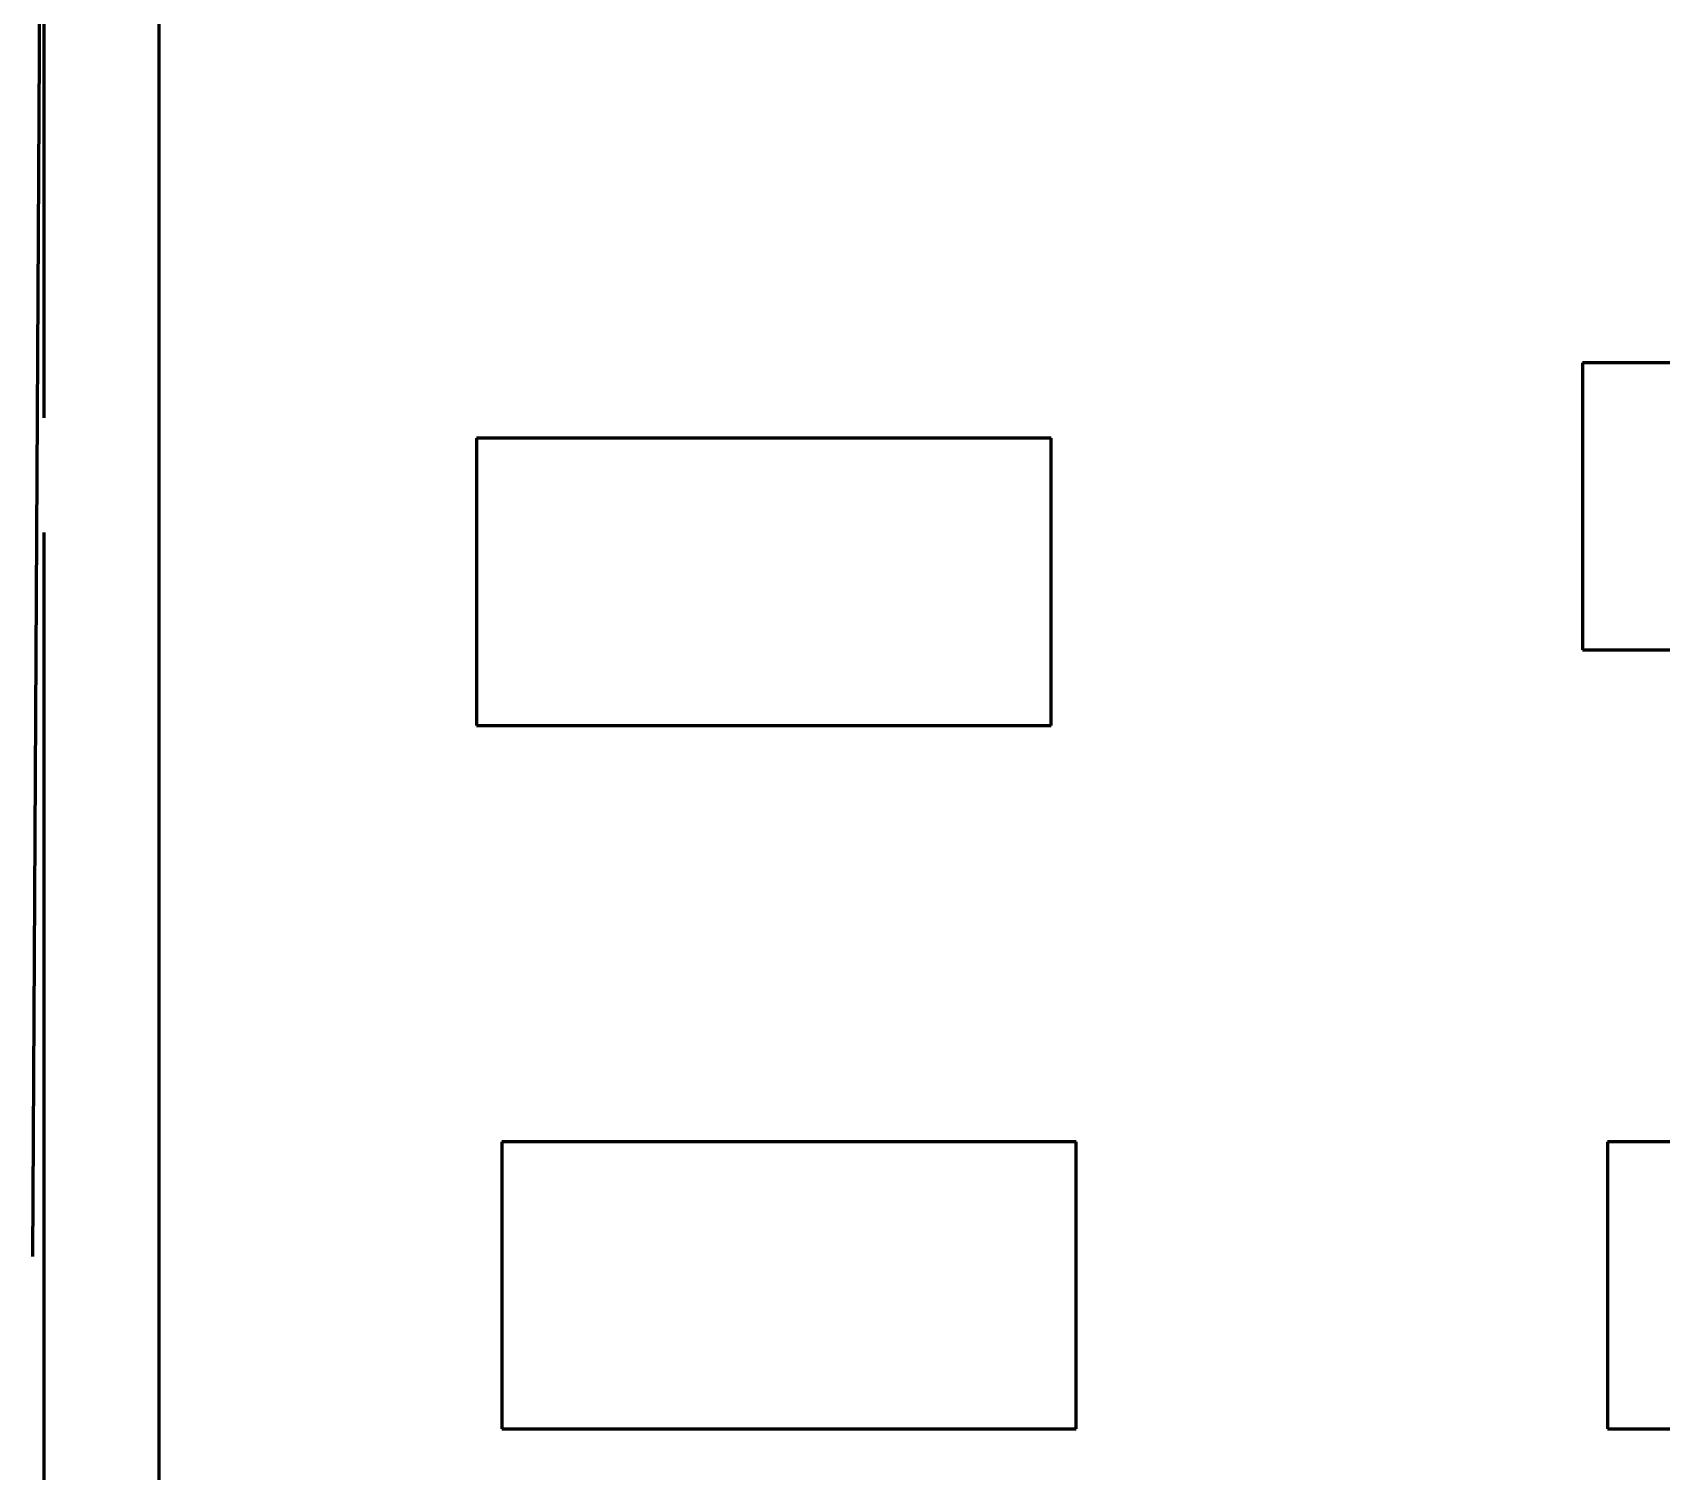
# Model space of a CAD drawing. Extents: x 0 to 297, y 0 to 292.
# Drawn here: x 94.05 to 101.14, y 103.58 to 109.84 of the extents above; entities that cross this region are included whole.
import ezdxf

# ---------------------------------------------------------------- set-up
doc = ezdxf.new("R2010")
doc.units = 0
doc.header["$MEASUREMENT"] = 0
doc.linetypes.add('K5LT_BASIC', pattern=[0])
doc.layers.add('Системный слой', color=7, linetype='Continuous')

# ---------------------------------------------------------------- blocks, each defined once
blk = doc.blocks.new('*U')
at = {"layer": 'Системный слой', "linetype": 'K5LT_BASIC', "lineweight": 60}
for p, q in [((103.2959, 108.4041), (100.7959, 108.4041)), ((100.7959, 108.4041), (100.7959, 107.1541)), ((98.4833, 108.076), (95.9833, 108.076)), ((95.9833, 108.076), (95.9833, 106.826)), ((98.4833, 106.826), (98.4833, 108.076)), ((100.7959, 107.1541), (103.2959, 107.1541)), ((95.9833, 106.826), (98.4833, 106.826)), ((98.5926, 105.0134), (96.0926, 105.0134)), ((96.0926, 105.0134), (96.0926, 103.7634)), ((98.5926, 103.7634), (98.5926, 105.0134)), ((103.4053, 105.0134), (100.9053, 105.0134)), ((100.9053, 105.0134), (100.9053, 103.7634)), ((96.0926, 103.7634), (98.5926, 103.7634)), ((100.9053, 103.7634), (103.4053, 103.7634))]:
    blk.add_line(p, q, dxfattribs=at)

msp = doc.modelspace()

# ---------------------------------------------------------------- linework, layer by layer
at = {"layer": 'Системный слой', "linetype": 'K5LT_BASIC', "lineweight": 60}
for p, q in [((94.0996, 113.6064), (94.0508, 104.5132)), ((94.0996, 113.6064), (94.0996, 108.1654)), ((94.6, 113.6064), (94.6, 102.1064)), ((94.0996, 107.6658), (94.0996, 102.1064))]:
    msp.add_line(p, q, dxfattribs=at)

# ---------------------------------------------------------------- block references
at = {"layer": 'Системный слой'}
msp.add_blockref('*U', (0, 0), dxfattribs=at)
msp.add_blockref('*U', (0, 0), dxfattribs=at)
msp.add_blockref('*U', (0, 0), dxfattribs=at)
msp.add_blockref('*U', (0, 0), dxfattribs=at)
msp.add_blockref('*U', (0, 0), dxfattribs=at)
msp.add_blockref('*U', (0, 0), dxfattribs=at)
msp.add_blockref('*U', (0, 0), dxfattribs=at)
msp.add_blockref('*U', (0, 0), dxfattribs=at)
msp.add_blockref('*U', (0, 0), dxfattribs=at)
msp.add_blockref('*U', (0, 0), dxfattribs=at)
msp.add_blockref('*U', (0, 0), dxfattribs=at)
msp.add_blockref('*U', (0, 0), dxfattribs=at)
msp.add_blockref('*U', (0, 0), dxfattribs=at)
msp.add_blockref('*U', (0, 0), dxfattribs=at)
msp.add_blockref('*U', (0, 0), dxfattribs=at)
msp.add_blockref('*U', (0, 0), dxfattribs=at)
msp.add_blockref('*U', (0, 0), dxfattribs=at)
msp.add_blockref('*U', (0, 0), dxfattribs=at)
msp.add_blockref('*U', (0, 0), dxfattribs=at)
msp.add_blockref('*U', (0, 0), dxfattribs=at)
msp.add_blockref('*U', (0, 0), dxfattribs=at)
msp.add_blockref('*U', (0, 0), dxfattribs=at)
msp.add_blockref('*U', (0, 0), dxfattribs=at)
msp.add_blockref('*U', (0, 0), dxfattribs=at)
msp.add_blockref('*U', (0, 0), dxfattribs=at)
msp.add_blockref('*U', (0, 0), dxfattribs=at)
msp.add_blockref('*U', (0, 0), dxfattribs=at)
msp.add_blockref('*U', (0, 0), dxfattribs=at)
msp.add_blockref('*U', (0, 0), dxfattribs=at)
msp.add_blockref('*U', (0, 0), dxfattribs=at)
msp.add_blockref('*U', (0, 0), dxfattribs=at)
msp.add_blockref('*U', (0, 0), dxfattribs=at)
msp.add_blockref('*U', (0, 0), dxfattribs=at)
msp.add_blockref('*U', (0, 0), dxfattribs=at)
msp.add_blockref('*U', (0, 0), dxfattribs=at)
msp.add_blockref('*U', (0, 0), dxfattribs=at)
msp.add_blockref('*U', (0, 0), dxfattribs=at)
msp.add_blockref('*U', (0, 0), dxfattribs=at)
msp.add_blockref('*U', (0, 0), dxfattribs=at)
msp.add_blockref('*U', (0, 0), dxfattribs=at)
msp.add_blockref('*U', (0, 0), dxfattribs=at)
msp.add_blockref('*U', (0, 0), dxfattribs=at)
msp.add_blockref('*U', (0, 0), dxfattribs=at)
msp.add_blockref('*U', (0, 0), dxfattribs=at)
msp.add_blockref('*U', (0, 0), dxfattribs=at)
msp.add_blockref('*U', (0, 0), dxfattribs=at)
msp.add_blockref('*U', (0, 0), dxfattribs=at)
msp.add_blockref('*U', (0, 0), dxfattribs=at)
msp.add_blockref('*U', (0, 0), dxfattribs=at)
msp.add_blockref('*U', (0, 0), dxfattribs=at)
msp.add_blockref('*U', (0, 0), dxfattribs=at)
msp.add_blockref('*U', (0, 0), dxfattribs=at)
msp.add_blockref('*U', (0, 0), dxfattribs=at)
msp.add_blockref('*U', (0, 0), dxfattribs=at)
msp.add_blockref('*U', (0, 0), dxfattribs=at)
msp.add_blockref('*U', (0, 0), dxfattribs=at)
msp.add_blockref('*U', (0, 0), dxfattribs=at)
msp.add_blockref('*U', (0, 0), dxfattribs=at)
msp.add_blockref('*U', (0, 0), dxfattribs=at)
msp.add_blockref('*U', (0, 0), dxfattribs=at)
msp.add_blockref('*U', (0, 0), dxfattribs=at)
msp.add_blockref('*U', (0, 0), dxfattribs=at)
msp.add_blockref('*U', (0, 0), dxfattribs=at)
msp.add_blockref('*U', (0, 0), dxfattribs=at)
msp.add_blockref('*U', (0, 0), dxfattribs=at)
msp.add_blockref('*U', (0, 0), dxfattribs=at)
msp.add_blockref('*U', (0, 0), dxfattribs=at)
msp.add_blockref('*U', (0, 0), dxfattribs=at)
msp.add_blockref('*U', (0, 0), dxfattribs=at)
msp.add_blockref('*U', (0, 0), dxfattribs=at)
msp.add_blockref('*U', (0, 0), dxfattribs=at)
msp.add_blockref('*U', (0, 0), dxfattribs=at)
msp.add_blockref('*U', (0, 0), dxfattribs=at)
msp.add_blockref('*U', (0, 0), dxfattribs=at)
msp.add_blockref('*U', (0, 0), dxfattribs=at)
msp.add_blockref('*U', (0, 0), dxfattribs=at)
msp.add_blockref('*U', (0, 0), dxfattribs=at)
msp.add_blockref('*U', (0, 0), dxfattribs=at)
msp.add_blockref('*U', (0, 0), dxfattribs=at)
msp.add_blockref('*U', (0, 0), dxfattribs=at)
msp.add_blockref('*U', (0, 0), dxfattribs=at)
msp.add_blockref('*U', (0, 0), dxfattribs=at)
msp.add_blockref('*U', (0, 0), dxfattribs=at)
msp.add_blockref('*U', (0, 0), dxfattribs=at)
msp.add_blockref('*U', (0, 0), dxfattribs=at)
msp.add_blockref('*U', (0, 0), dxfattribs=at)
msp.add_blockref('*U', (0, 0), dxfattribs=at)
msp.add_blockref('*U', (0, 0), dxfattribs=at)
msp.add_blockref('*U', (0, 0), dxfattribs=at)
msp.add_blockref('*U', (0, 0), dxfattribs=at)
msp.add_blockref('*U', (0, 0), dxfattribs=at)
msp.add_blockref('*U', (0, 0), dxfattribs=at)
msp.add_blockref('*U', (0, 0), dxfattribs=at)
msp.add_blockref('*U', (0, 0), dxfattribs=at)
msp.add_blockref('*U', (0, 0), dxfattribs=at)
msp.add_blockref('*U', (0, 0), dxfattribs=at)
msp.add_blockref('*U', (0, 0), dxfattribs=at)
msp.add_blockref('*U', (0, 0), dxfattribs=at)
msp.add_blockref('*U', (0, 0), dxfattribs=at)
msp.add_blockref('*U', (0, 0), dxfattribs=at)
msp.add_blockref('*U', (0, 0), dxfattribs=at)
msp.add_blockref('*U', (0, 0), dxfattribs=at)
msp.add_blockref('*U', (0, 0), dxfattribs=at)
msp.add_blockref('*U', (0, 0), dxfattribs=at)
msp.add_blockref('*U', (0, 0), dxfattribs=at)
msp.add_blockref('*U', (0, 0), dxfattribs=at)
msp.add_blockref('*U', (0, 0), dxfattribs=at)
msp.add_blockref('*U', (0, 0), dxfattribs=at)
msp.add_blockref('*U', (0, 0), dxfattribs=at)
msp.add_blockref('*U', (0, 0), dxfattribs=at)
msp.add_blockref('*U', (0, 0), dxfattribs=at)
msp.add_blockref('*U', (0, 0), dxfattribs=at)
msp.add_blockref('*U', (0, 0), dxfattribs=at)
msp.add_blockref('*U', (0, 0), dxfattribs=at)
msp.add_blockref('*U', (0, 0), dxfattribs=at)
msp.add_blockref('*U', (0, 0), dxfattribs=at)
msp.add_blockref('*U', (0, 0), dxfattribs=at)
msp.add_blockref('*U', (0, 0), dxfattribs=at)
msp.add_blockref('*U', (0, 0), dxfattribs=at)
msp.add_blockref('*U', (0, 0), dxfattribs=at)
msp.add_blockref('*U', (0, 0), dxfattribs=at)
msp.add_blockref('*U', (0, 0), dxfattribs=at)
msp.add_blockref('*U', (0, 0), dxfattribs=at)
msp.add_blockref('*U', (0, 0), dxfattribs=at)
msp.add_blockref('*U', (0, 0), dxfattribs=at)
msp.add_blockref('*U', (0, 0), dxfattribs=at)
msp.add_blockref('*U', (0, 0), dxfattribs=at)
msp.add_blockref('*U', (0, 0), dxfattribs=at)
msp.add_blockref('*U', (0, 0), dxfattribs=at)
msp.add_blockref('*U', (0, 0), dxfattribs=at)
msp.add_blockref('*U', (0, 0), dxfattribs=at)
msp.add_blockref('*U', (0, 0), dxfattribs=at)
msp.add_blockref('*U', (0, 0), dxfattribs=at)
msp.add_blockref('*U', (0, 0), dxfattribs=at)
msp.add_blockref('*U', (0, 0), dxfattribs=at)
msp.add_blockref('*U', (0, 0), dxfattribs=at)
msp.add_blockref('*U', (0, 0), dxfattribs=at)
msp.add_blockref('*U', (0, 0), dxfattribs=at)
msp.add_blockref('*U', (0, 0), dxfattribs=at)
msp.add_blockref('*U', (0, 0), dxfattribs=at)
msp.add_blockref('*U', (0, 0), dxfattribs=at)
msp.add_blockref('*U', (0, 0), dxfattribs=at)
msp.add_blockref('*U', (0, 0), dxfattribs=at)
msp.add_blockref('*U', (0, 0), dxfattribs=at)
msp.add_blockref('*U', (0, 0), dxfattribs=at)
msp.add_blockref('*U', (0, 0), dxfattribs=at)
msp.add_blockref('*U', (0, 0), dxfattribs=at)
msp.add_blockref('*U', (0, 0), dxfattribs=at)
msp.add_blockref('*U', (0, 0), dxfattribs=at)
msp.add_blockref('*U', (0, 0), dxfattribs=at)
msp.add_blockref('*U', (0, 0), dxfattribs=at)
msp.add_blockref('*U', (0, 0), dxfattribs=at)
msp.add_blockref('*U', (0, 0), dxfattribs=at)
msp.add_blockref('*U', (0, 0), dxfattribs=at)
msp.add_blockref('*U', (0, 0), dxfattribs=at)
msp.add_blockref('*U', (0, 0), dxfattribs=at)
msp.add_blockref('*U', (0, 0), dxfattribs=at)
msp.add_blockref('*U', (0, 0), dxfattribs=at)
msp.add_blockref('*U', (0, 0), dxfattribs=at)
msp.add_blockref('*U', (0, 0), dxfattribs=at)
msp.add_blockref('*U', (0, 0), dxfattribs=at)
msp.add_blockref('*U', (0, 0), dxfattribs=at)
msp.add_blockref('*U', (0, 0), dxfattribs=at)
msp.add_blockref('*U', (0, 0), dxfattribs=at)
msp.add_blockref('*U', (0, 0), dxfattribs=at)
msp.add_blockref('*U', (0, 0), dxfattribs=at)
msp.add_blockref('*U', (0, 0), dxfattribs=at)
msp.add_blockref('*U', (0, 0), dxfattribs=at)
msp.add_blockref('*U', (0, 0), dxfattribs=at)
msp.add_blockref('*U', (0, 0), dxfattribs=at)
msp.add_blockref('*U', (0, 0), dxfattribs=at)
msp.add_blockref('*U', (0, 0), dxfattribs=at)
msp.add_blockref('*U', (0, 0), dxfattribs=at)
msp.add_blockref('*U', (0, 0), dxfattribs=at)
msp.add_blockref('*U', (0, 0), dxfattribs=at)
msp.add_blockref('*U', (0, 0), dxfattribs=at)
msp.add_blockref('*U', (0, 0), dxfattribs=at)
msp.add_blockref('*U', (0, 0), dxfattribs=at)
msp.add_blockref('*U', (0, 0), dxfattribs=at)
msp.add_blockref('*U', (0, 0), dxfattribs=at)
msp.add_blockref('*U', (0, 0), dxfattribs=at)
msp.add_blockref('*U', (0, 0), dxfattribs=at)
msp.add_blockref('*U', (0, 0), dxfattribs=at)
msp.add_blockref('*U', (0, 0), dxfattribs=at)
msp.add_blockref('*U', (0, 0), dxfattribs=at)
msp.add_blockref('*U', (0, 0), dxfattribs=at)
msp.add_blockref('*U', (0, 0), dxfattribs=at)
msp.add_blockref('*U', (0, 0), dxfattribs=at)
msp.add_blockref('*U', (0, 0), dxfattribs=at)
msp.add_blockref('*U', (0, 0), dxfattribs=at)
msp.add_blockref('*U', (0, 0), dxfattribs=at)
msp.add_blockref('*U', (0, 0), dxfattribs=at)
msp.add_blockref('*U', (0, 0), dxfattribs=at)
msp.add_blockref('*U', (0, 0), dxfattribs=at)
msp.add_blockref('*U', (0, 0), dxfattribs=at)
msp.add_blockref('*U', (0, 0), dxfattribs=at)
msp.add_blockref('*U', (0, 0), dxfattribs=at)
msp.add_blockref('*U', (0, 0), dxfattribs=at)
msp.add_blockref('*U', (0, 0), dxfattribs=at)
msp.add_blockref('*U', (0, 0), dxfattribs=at)
msp.add_blockref('*U', (0, 0), dxfattribs=at)
msp.add_blockref('*U', (0, 0), dxfattribs=at)
msp.add_blockref('*U', (0, 0), dxfattribs=at)
msp.add_blockref('*U', (0, 0), dxfattribs=at)
msp.add_blockref('*U', (0, 0), dxfattribs=at)
msp.add_blockref('*U', (0, 0), dxfattribs=at)
msp.add_blockref('*U', (0, 0), dxfattribs=at)
msp.add_blockref('*U', (0, 0), dxfattribs=at)
msp.add_blockref('*U', (0, 0), dxfattribs=at)
msp.add_blockref('*U', (0, 0), dxfattribs=at)
msp.add_blockref('*U', (0, 0), dxfattribs=at)
msp.add_blockref('*U', (0, 0), dxfattribs=at)
msp.add_blockref('*U', (0, 0), dxfattribs=at)
msp.add_blockref('*U', (0, 0), dxfattribs=at)
msp.add_blockref('*U', (0, 0), dxfattribs=at)
msp.add_blockref('*U', (0, 0), dxfattribs=at)
msp.add_blockref('*U', (0, 0), dxfattribs=at)
msp.add_blockref('*U', (0, 0), dxfattribs=at)
msp.add_blockref('*U', (0, 0), dxfattribs=at)
msp.add_blockref('*U', (0, 0), dxfattribs=at)
msp.add_blockref('*U', (0, 0), dxfattribs=at)
msp.add_blockref('*U', (0, 0), dxfattribs=at)
msp.add_blockref('*U', (0, 0), dxfattribs=at)
msp.add_blockref('*U', (0, 0), dxfattribs=at)
msp.add_blockref('*U', (0, 0), dxfattribs=at)
msp.add_blockref('*U', (0, 0), dxfattribs=at)
msp.add_blockref('*U', (0, 0), dxfattribs=at)
msp.add_blockref('*U', (0, 0), dxfattribs=at)
msp.add_blockref('*U', (0, 0), dxfattribs=at)
msp.add_blockref('*U', (0, 0), dxfattribs=at)
msp.add_blockref('*U', (0, 0), dxfattribs=at)
msp.add_blockref('*U', (0, 0), dxfattribs=at)
msp.add_blockref('*U', (0, 0), dxfattribs=at)
msp.add_blockref('*U', (0, 0), dxfattribs=at)
msp.add_blockref('*U', (0, 0), dxfattribs=at)
msp.add_blockref('*U', (0, 0), dxfattribs=at)
msp.add_blockref('*U', (0, 0), dxfattribs=at)
msp.add_blockref('*U', (0, 0), dxfattribs=at)
msp.add_blockref('*U', (0, 0), dxfattribs=at)
msp.add_blockref('*U', (0, 0), dxfattribs=at)
msp.add_blockref('*U', (0, 0), dxfattribs=at)
msp.add_blockref('*U', (0, 0), dxfattribs=at)
msp.add_blockref('*U', (0, 0), dxfattribs=at)
msp.add_blockref('*U', (0, 0), dxfattribs=at)
msp.add_blockref('*U', (0, 0), dxfattribs=at)
msp.add_blockref('*U', (0, 0), dxfattribs=at)
msp.add_blockref('*U', (0, 0), dxfattribs=at)
msp.add_blockref('*U', (0, 0), dxfattribs=at)
msp.add_blockref('*U', (0, 0), dxfattribs=at)
msp.add_blockref('*U', (0, 0), dxfattribs=at)
msp.add_blockref('*U', (0, 0), dxfattribs=at)
msp.add_blockref('*U', (0, 0), dxfattribs=at)
msp.add_blockref('*U', (0, 0), dxfattribs=at)
msp.add_blockref('*U', (0, 0), dxfattribs=at)
msp.add_blockref('*U', (0, 0), dxfattribs=at)
msp.add_blockref('*U', (0, 0), dxfattribs=at)
msp.add_blockref('*U', (0, 0), dxfattribs=at)
msp.add_blockref('*U', (0, 0), dxfattribs=at)
msp.add_blockref('*U', (0, 0), dxfattribs=at)
msp.add_blockref('*U', (0, 0), dxfattribs=at)
msp.add_blockref('*U', (0, 0), dxfattribs=at)
msp.add_blockref('*U', (0, 0), dxfattribs=at)
msp.add_blockref('*U', (0, 0), dxfattribs=at)
msp.add_blockref('*U', (0, 0), dxfattribs=at)
msp.add_blockref('*U', (0, 0), dxfattribs=at)
msp.add_blockref('*U', (0, 0), dxfattribs=at)
msp.add_blockref('*U', (0, 0), dxfattribs=at)
msp.add_blockref('*U', (0, 0), dxfattribs=at)
msp.add_blockref('*U', (0, 0), dxfattribs=at)
msp.add_blockref('*U', (0, 0), dxfattribs=at)
msp.add_blockref('*U', (0, 0), dxfattribs=at)
msp.add_blockref('*U', (0, 0), dxfattribs=at)
msp.add_blockref('*U', (0, 0), dxfattribs=at)
msp.add_blockref('*U', (0, 0), dxfattribs=at)
msp.add_blockref('*U', (0, 0), dxfattribs=at)
msp.add_blockref('*U', (0, 0), dxfattribs=at)
msp.add_blockref('*U', (0, 0), dxfattribs=at)
msp.add_blockref('*U', (0, 0), dxfattribs=at)
msp.add_blockref('*U', (0, 0), dxfattribs=at)
msp.add_blockref('*U', (0, 0), dxfattribs=at)
msp.add_blockref('*U', (0, 0), dxfattribs=at)
msp.add_blockref('*U', (0, 0), dxfattribs=at)
msp.add_blockref('*U', (0, 0), dxfattribs=at)
msp.add_blockref('*U', (0, 0), dxfattribs=at)
msp.add_blockref('*U', (0, 0), dxfattribs=at)
msp.add_blockref('*U', (0, 0), dxfattribs=at)
msp.add_blockref('*U', (0, 0), dxfattribs=at)
msp.add_blockref('*U', (0, 0), dxfattribs=at)
msp.add_blockref('*U', (0, 0), dxfattribs=at)
msp.add_blockref('*U', (0, 0), dxfattribs=at)
msp.add_blockref('*U', (0, 0), dxfattribs=at)
msp.add_blockref('*U', (0, 0), dxfattribs=at)
msp.add_blockref('*U', (0, 0), dxfattribs=at)
msp.add_blockref('*U', (0, 0), dxfattribs=at)
msp.add_blockref('*U', (0, 0), dxfattribs=at)
msp.add_blockref('*U', (0, 0), dxfattribs=at)
msp.add_blockref('*U', (0, 0), dxfattribs=at)
msp.add_blockref('*U', (0, 0), dxfattribs=at)
msp.add_blockref('*U', (0, 0), dxfattribs=at)
msp.add_blockref('*U', (0, 0), dxfattribs=at)
msp.add_blockref('*U', (0, 0), dxfattribs=at)
msp.add_blockref('*U', (0, 0), dxfattribs=at)
msp.add_blockref('*U', (0, 0), dxfattribs=at)
msp.add_blockref('*U', (0, 0), dxfattribs=at)
msp.add_blockref('*U', (0, 0), dxfattribs=at)

doc.saveas('drawing.dxf')
